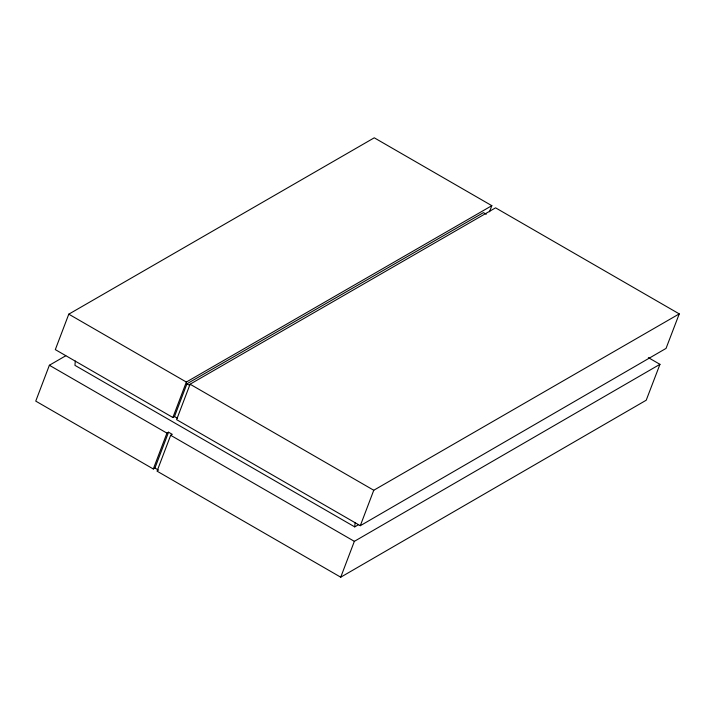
<?xml version="1.0" encoding="UTF-8"?>
<svg xmlns="http://www.w3.org/2000/svg" width="715" height="715" viewBox="0 0 715 715"><rect width="100%" height="100%" fill="white"/><g stroke="black" fill="none" stroke-linecap="round" stroke-linejoin="round"><path stroke-width="1.07" d="M75.307 361.057L74.941 365.347L354.729 526.884L358.59 524.64M354.729 526.884L355.096 522.594M65.762 355.766L49.371 365.258L35.75 401.115L153.314 468.986L154.932 468.057L168.552 432.2L172.288 434.354L170.671 435.292L157.05 471.149L340.733 577.193L646.217 400.221L659.954 364.328L648.353 357.634M489.498 211.774L491.831 205.679L374.267 137.807L68.783 314.171L55.314 349.617L172.878 417.489L174.496 416.55L186.928 383.821L483.438 212.632L486.245 214.25M153.314 468.986L166.935 433.129L168.552 432.2M172.878 417.489L186.347 382.051L491.831 205.679M190.083 384.205L176.614 419.651L360.297 525.704L666.04 348.411L679.25 313.885L495.567 207.833L190.083 384.205L373.766 490.258L679.25 313.885M340.733 577.193L354.354 541.344L659.954 364.328M360.297 525.704L373.766 490.258M68.783 314.171L186.347 382.051M186.928 383.821L189.734 385.439M174.496 416.55L177.302 418.177M49.371 365.258L166.935 433.129M170.671 435.292L354.354 541.344M154.932 468.057L158.667 470.211"/></g></svg>
